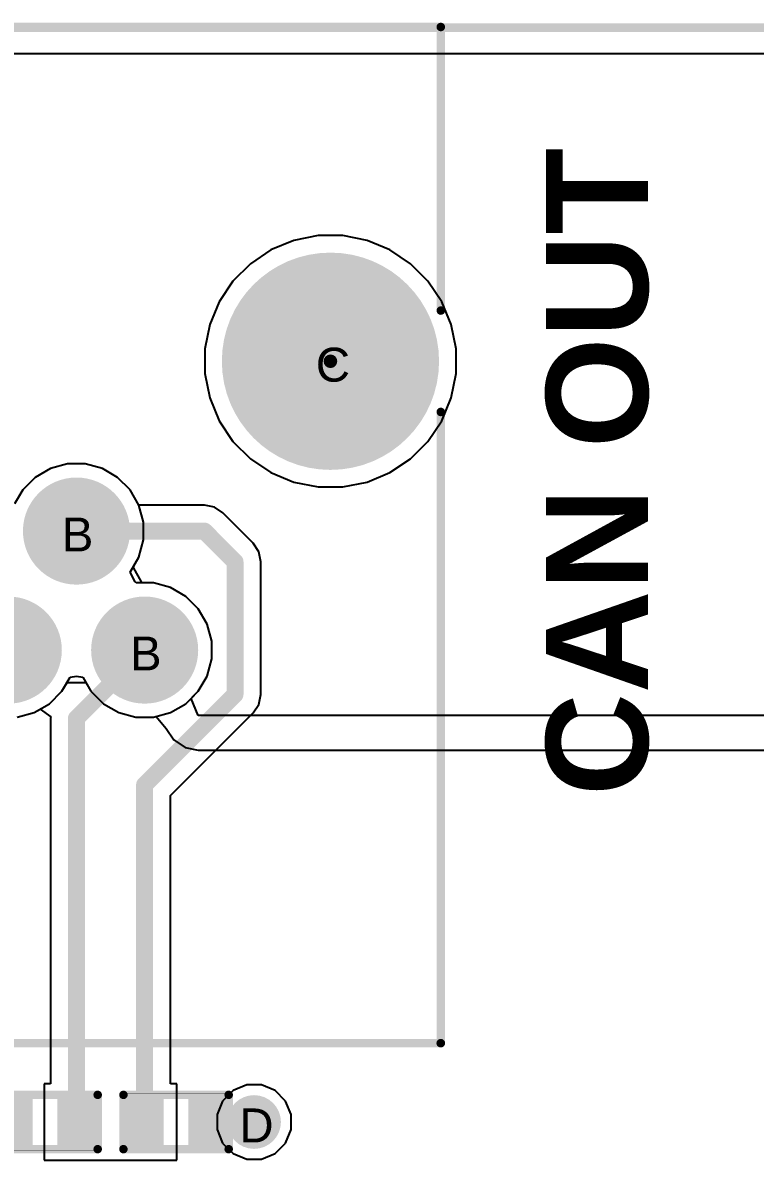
# Model space of a CAD drawing. Header units: inches. Extents: x 0 to 5032, y 0 to 5323.
# Drawn here: x 85.37 to 96.33, y 113.06 to 130.07 of the extents above; entities that cross this region are included whole.
import ezdxf

# ---------------------------------------------------------------- set-up
doc = ezdxf.new("R2010")
doc.units = ezdxf.units.IN
for name, color, linetype in [('Board Outline', 216, 'Continuous'), ('Bottom Layer', 5, 'Continuous'), ('Bottom Solder', 6, 'Continuous'), ('Drill Drawing', 1, 'Continuous'), ('Layer 1', 16, 'Continuous'), ('Layer 2', 76, 'Continuous'), ('Multi-Layer', 9, 'Continuous'), ('Pad Holes', 156, 'Continuous'), ('Top Layer', 1, 'Continuous'), ('Top Overlay', 2, 'Continuous'), ('Top Paste', 8, 'Continuous'), ('Top Solder', 216, 'Continuous'), ('Via Holes', 16, 'Continuous')]:
    doc.layers.add(name, color=color, linetype=linetype)
doc.styles.add('Arial', font='', dxfattribs={"height": 0.2})
doc.styles.add('Arial_Bold', font='', dxfattribs={"height": 0.2})
doc.styles.get('Arial').set_extended_font_data('Arial')
doc.styles.get('Arial_Bold').set_extended_font_data('Arial', bold=True)

# ---------------------------------------------------------------- blocks, each defined once
blk = doc.blocks.new('X12ADIWA3DY1027_156')
at = {"layer": 'Bottom Layer'}
h = blk.add_hatch(color=5, dxfattribs=at)
edge = h.paths.add_edge_path()
edge.add_arc((-3.57, 2.16), 0.75, 0, 360)
h = blk.add_hatch(color=5, dxfattribs=at)
edge = h.paths.add_edge_path()
edge.add_arc((-1.53, 2.16), 0.75, 0, 360)
h = blk.add_hatch(color=5, dxfattribs=at)
edge = h.paths.add_edge_path()
edge.add_arc((0.51, 2.16), 0.75, 0, 360)
h = blk.add_hatch(color=5, dxfattribs=at)
edge = h.paths.add_edge_path()
edge.add_arc((2.55, 2.16), 0.75, 0, 360)
h = blk.add_hatch(color=5, dxfattribs=at)
edge = h.paths.add_edge_path()
edge.add_arc((-2.55, 0.38), 0.75, 0, 360)
h = blk.add_hatch(color=5, dxfattribs=at)
edge = h.paths.add_edge_path()
edge.add_arc((-0.51, 0.38), 0.75, 0, 360)
h = blk.add_hatch(color=5, dxfattribs=at)
edge = h.paths.add_edge_path()
edge.add_arc((1.53, 0.38), 0.75, 0, 360)
h = blk.add_hatch(color=5, dxfattribs=at)
edge = h.paths.add_edge_path()
edge.add_arc((3.57, 0.38), 0.75, 0, 360)
at = {"layer": 'Bottom Solder'}
h = blk.add_hatch(color=6, dxfattribs=at)
edge = h.paths.add_edge_path()
edge.add_arc((-3.57, 2.16), 0.801, 0, 360)
h = blk.add_hatch(color=6, dxfattribs=at)
edge = h.paths.add_edge_path()
edge.add_arc((-1.53, 2.16), 0.801, 0, 360)
h = blk.add_hatch(color=6, dxfattribs=at)
edge = h.paths.add_edge_path()
edge.add_arc((0.51, 2.16), 0.801, 0, 360)
h = blk.add_hatch(color=6, dxfattribs=at)
edge = h.paths.add_edge_path()
edge.add_arc((2.55, 2.16), 0.801, 0, 360)
h = blk.add_hatch(color=6, dxfattribs=at)
edge = h.paths.add_edge_path()
edge.add_arc((-2.55, 0.38), 0.801, 0, 360)
h = blk.add_hatch(color=6, dxfattribs=at)
edge = h.paths.add_edge_path()
edge.add_arc((-0.51, 0.38), 0.801, 0, 360)
h = blk.add_hatch(color=6, dxfattribs=at)
edge = h.paths.add_edge_path()
edge.add_arc((1.53, 0.38), 0.801, 0, 360)
h = blk.add_hatch(color=6, dxfattribs=at)
edge = h.paths.add_edge_path()
edge.add_arc((3.57, 0.38), 0.801, 0, 360)
h = blk.add_hatch(color=6, dxfattribs=at)
edge = h.paths.add_edge_path()
edge.add_arc((-6.35, -2.16), 0.102, 0, 360)
h = blk.add_hatch(color=6, dxfattribs=at)
edge = h.paths.add_edge_path()
edge.add_arc((6.35, -2.16), 0.102, 0, 360)
at = {"layer": 'Layer 1'}
h = blk.add_hatch(color=16, dxfattribs=at)
edge = h.paths.add_edge_path()
edge.add_arc((-3.57, 2.16), 0.75, 0, 360)
h = blk.add_hatch(color=16, dxfattribs=at)
edge = h.paths.add_edge_path()
edge.add_arc((-1.53, 2.16), 0.75, 0, 360)
h = blk.add_hatch(color=16, dxfattribs=at)
edge = h.paths.add_edge_path()
edge.add_arc((0.51, 2.16), 0.75, 0, 360)
h = blk.add_hatch(color=16, dxfattribs=at)
edge = h.paths.add_edge_path()
edge.add_arc((2.55, 2.16), 0.75, 0, 360)
h = blk.add_hatch(color=16, dxfattribs=at)
edge = h.paths.add_edge_path()
edge.add_arc((-2.55, 0.38), 0.75, 0, 360)
h = blk.add_hatch(color=16, dxfattribs=at)
edge = h.paths.add_edge_path()
edge.add_arc((-0.51, 0.38), 0.75, 0, 360)
h = blk.add_hatch(color=16, dxfattribs=at)
edge = h.paths.add_edge_path()
edge.add_arc((1.53, 0.38), 0.75, 0, 360)
h = blk.add_hatch(color=16, dxfattribs=at)
edge = h.paths.add_edge_path()
edge.add_arc((3.57, 0.38), 0.75, 0, 360)
at = {"layer": 'Layer 2'}
h = blk.add_hatch(color=76, dxfattribs=at)
edge = h.paths.add_edge_path()
edge.add_arc((-3.57, 2.16), 0.75, 0, 360)
h = blk.add_hatch(color=76, dxfattribs=at)
edge = h.paths.add_edge_path()
edge.add_arc((-1.53, 2.16), 0.75, 0, 360)
h = blk.add_hatch(color=76, dxfattribs=at)
edge = h.paths.add_edge_path()
edge.add_arc((0.51, 2.16), 0.75, 0, 360)
h = blk.add_hatch(color=76, dxfattribs=at)
edge = h.paths.add_edge_path()
edge.add_arc((2.55, 2.16), 0.75, 0, 360)
h = blk.add_hatch(color=76, dxfattribs=at)
edge = h.paths.add_edge_path()
edge.add_arc((-2.55, 0.38), 0.75, 0, 360)
h = blk.add_hatch(color=76, dxfattribs=at)
edge = h.paths.add_edge_path()
edge.add_arc((-0.51, 0.38), 0.75, 0, 360)
h = blk.add_hatch(color=76, dxfattribs=at)
edge = h.paths.add_edge_path()
edge.add_arc((1.53, 0.38), 0.75, 0, 360)
h = blk.add_hatch(color=76, dxfattribs=at)
edge = h.paths.add_edge_path()
edge.add_arc((3.57, 0.38), 0.75, 0, 360)
at = {"layer": 'Multi-Layer'}
h = blk.add_hatch(color=9, dxfattribs=at)
edge = h.paths.add_edge_path()
edge.add_arc((-3.57, 2.16), 0.75, 0, 360)
h = blk.add_hatch(color=9, dxfattribs=at)
edge = h.paths.add_edge_path()
edge.add_arc((-1.53, 2.16), 0.75, 0, 360)
h = blk.add_hatch(color=9, dxfattribs=at)
edge = h.paths.add_edge_path()
edge.add_arc((0.51, 2.16), 0.75, 0, 360)
h = blk.add_hatch(color=9, dxfattribs=at)
edge = h.paths.add_edge_path()
edge.add_arc((2.55, 2.16), 0.75, 0, 360)
h = blk.add_hatch(color=9, dxfattribs=at)
edge = h.paths.add_edge_path()
edge.add_arc((-2.55, 0.38), 0.75, 0, 360)
h = blk.add_hatch(color=9, dxfattribs=at)
edge = h.paths.add_edge_path()
edge.add_arc((-0.51, 0.38), 0.75, 0, 360)
h = blk.add_hatch(color=9, dxfattribs=at)
edge = h.paths.add_edge_path()
edge.add_arc((1.53, 0.38), 0.75, 0, 360)
h = blk.add_hatch(color=9, dxfattribs=at)
edge = h.paths.add_edge_path()
edge.add_arc((3.57, 0.38), 0.75, 0, 360)
at = {"layer": 'Pad Holes'}
h = blk.add_hatch(color=7, dxfattribs=at)
edge = h.paths.add_edge_path()
edge.add_arc((-3.57, 2.16), 0.45, 0, 360)
h = blk.add_hatch(color=7, dxfattribs=at)
edge = h.paths.add_edge_path()
edge.add_arc((-1.53, 2.16), 0.45, 0, 360)
h = blk.add_hatch(color=7, dxfattribs=at)
edge = h.paths.add_edge_path()
edge.add_arc((0.51, 2.16), 0.45, 0, 360)
h = blk.add_hatch(color=7, dxfattribs=at)
edge = h.paths.add_edge_path()
edge.add_arc((2.55, 2.16), 0.45, 0, 360)
h = blk.add_hatch(color=7, dxfattribs=at)
edge = h.paths.add_edge_path()
edge.add_arc((-2.55, 0.38), 0.45, 0, 360)
h = blk.add_hatch(color=7, dxfattribs=at)
edge = h.paths.add_edge_path()
edge.add_arc((-0.51, 0.38), 0.45, 0, 360)
h = blk.add_hatch(color=7, dxfattribs=at)
edge = h.paths.add_edge_path()
edge.add_arc((1.53, 0.38), 0.45, 0, 360)
h = blk.add_hatch(color=7, dxfattribs=at)
edge = h.paths.add_edge_path()
edge.add_arc((3.57, 0.38), 0.45, 0, 360)
h = blk.add_hatch(color=7, dxfattribs=at)
edge = h.paths.add_edge_path()
edge.add_arc((-6.35, -2.16), 1.625, 0, 360)
h = blk.add_hatch(color=7, dxfattribs=at)
edge = h.paths.add_edge_path()
edge.add_arc((6.35, -2.16), 1.625, 0, 360)
at = {"layer": 'Top Layer'}
h = blk.add_hatch(color=1, dxfattribs=at)
edge = h.paths.add_edge_path()
edge.add_arc((-3.57, 2.16), 0.75, 0, 360)
h = blk.add_hatch(color=1, dxfattribs=at)
edge = h.paths.add_edge_path()
edge.add_arc((-1.53, 2.16), 0.75, 0, 360)
h = blk.add_hatch(color=1, dxfattribs=at)
edge = h.paths.add_edge_path()
edge.add_arc((0.51, 2.16), 0.75, 0, 360)
h = blk.add_hatch(color=1, dxfattribs=at)
edge = h.paths.add_edge_path()
edge.add_arc((2.55, 2.16), 0.75, 0, 360)
h = blk.add_hatch(color=1, dxfattribs=at)
edge = h.paths.add_edge_path()
edge.add_arc((-2.55, 0.38), 0.75, 0, 360)
h = blk.add_hatch(color=1, dxfattribs=at)
edge = h.paths.add_edge_path()
edge.add_arc((-0.51, 0.38), 0.75, 0, 360)
h = blk.add_hatch(color=1, dxfattribs=at)
edge = h.paths.add_edge_path()
edge.add_arc((1.53, 0.38), 0.75, 0, 360)
h = blk.add_hatch(color=1, dxfattribs=at)
edge = h.paths.add_edge_path()
edge.add_arc((3.57, 0.38), 0.75, 0, 360)
at = {"layer": 'Top Solder'}
h = blk.add_hatch(color=216, dxfattribs=at)
edge = h.paths.add_edge_path()
edge.add_arc((-3.57, 2.16), 0.801, 0, 360)
h = blk.add_hatch(color=216, dxfattribs=at)
edge = h.paths.add_edge_path()
edge.add_arc((-1.53, 2.16), 0.801, 0, 360)
h = blk.add_hatch(color=216, dxfattribs=at)
edge = h.paths.add_edge_path()
edge.add_arc((0.51, 2.16), 0.801, 0, 360)
h = blk.add_hatch(color=216, dxfattribs=at)
edge = h.paths.add_edge_path()
edge.add_arc((2.55, 2.16), 0.801, 0, 360)
h = blk.add_hatch(color=216, dxfattribs=at)
edge = h.paths.add_edge_path()
edge.add_arc((-2.55, 0.38), 0.801, 0, 360)
h = blk.add_hatch(color=216, dxfattribs=at)
edge = h.paths.add_edge_path()
edge.add_arc((-0.51, 0.38), 0.801, 0, 360)
h = blk.add_hatch(color=216, dxfattribs=at)
edge = h.paths.add_edge_path()
edge.add_arc((1.53, 0.38), 0.801, 0, 360)
h = blk.add_hatch(color=216, dxfattribs=at)
edge = h.paths.add_edge_path()
edge.add_arc((3.57, 0.38), 0.801, 0, 360)
h = blk.add_hatch(color=216, dxfattribs=at)
edge = h.paths.add_edge_path()
edge.add_arc((-6.35, -2.16), 0.102, 0, 360)
h = blk.add_hatch(color=216, dxfattribs=at)
edge = h.paths.add_edge_path()
edge.add_arc((6.35, -2.16), 0.102, 0, 360)
at = {"layer": 'Top Overlay'}
for points in [[(8, 8.04, 0.127, 0.127, 0), (-8, 8.04, 0.127, 0.127, 0)], [(-8.001, 8.04, 0.127, 0.127, 0), (-8.001, -1.402, 0.127, 0.127, 0)], [(8, 8.04, 0.127, 0.127, 0), (8, -1.4, 0.127, 0.127, 0)], [(-8.001, -2.918, 0.127, 0.127, 0), (-8.001, -7.16, 0.127, 0.127, 0)], [(8, -2.92, 0.127, 0.127, 0), (8, -7.16, 0.127, 0.127, 0)], [(8, -7.16, 0.127, 0.127, 0), (-8.001, -7.16, 0.127, 0.127, 0)]]:
    blk.add_lwpolyline(points, format="xyseb", dxfattribs=at)
for points in [[(-8.032, 8.04, 0.0635, 0.0635, 1), (-7.968, 8.04, 0.0635, 0.0635, 1)], [(-8.033, 8.04, 0.0635, 0.0635, 1), (-7.969, 8.04, 0.0635, 0.0635, 1)], [(7.968, 8.04, 0.0635, 0.0635, 1), (8.032, 8.04, 0.0635, 0.0635, 1)], [(7.968, 8.04, 0.0635, 0.0635, 1), (8.032, 8.04, 0.0635, 0.0635, 1)], [(-8.033, -1.402, 0.0635, 0.0635, 1), (-7.969, -1.402, 0.0635, 0.0635, 1)], [(7.968, -1.4, 0.0635, 0.0635, 1), (8.032, -1.4, 0.0635, 0.0635, 1)], [(-8.033, -2.918, 0.0635, 0.0635, 1), (-7.969, -2.918, 0.0635, 0.0635, 1)], [(7.968, -2.92, 0.0635, 0.0635, 1), (8.032, -2.92, 0.0635, 0.0635, 1)], [(-8.033, -7.16, 0.0635, 0.0635, 1), (-7.969, -7.16, 0.0635, 0.0635, 1)], [(-8.033, -7.16, 0.0635, 0.0635, 1), (-7.969, -7.16, 0.0635, 0.0635, 1)], [(7.968, -7.16, 0.0635, 0.0635, 1), (8.032, -7.16, 0.0635, 0.0635, 1)], [(7.968, -7.16, 0.0635, 0.0635, 1), (8.032, -7.16, 0.0635, 0.0635, 1)]]:
    blk.add_lwpolyline(points, format="xyseb", close=True, dxfattribs=at)
at = {"layer": 'Top Overlay', "style": 'Arial'}
blk.add_text('1', height=1, dxfattribs=at).set_placement((4.772, 0.276))
blk = doc.blocks.new('R___0402_171')
at = {"layer": 'Top Layer'}
for points in [[(-0.699, -0.318), (-0.699, 0.318), (-0.241, 0.318), (-0.241, -0.318)], [(0.241, -0.318), (0.241, 0.318), (0.699, 0.318), (0.699, -0.318)]]:
    blk.add_hatch(color=1, dxfattribs=at).paths.add_polyline_path(points)
at = {"layer": 'Top Paste'}
for points in [[(-0.699, -0.318), (-0.699, 0.318), (-0.241, 0.318), (-0.241, -0.318)], [(0.241, -0.318), (0.241, 0.318), (0.699, 0.318), (0.699, -0.318)]]:
    blk.add_hatch(color=8, dxfattribs=at).paths.add_polyline_path(points)
at = {"layer": 'Top Solder'}
for points in [[(-0.754, -0.373), (-0.754, 0.373), (-0.186, 0.373), (-0.186, -0.373)], [(0.186, -0.373), (0.186, 0.373), (0.754, 0.373), (0.754, -0.373)]]:
    blk.add_hatch(color=216, dxfattribs=at).paths.add_polyline_path(points)
at = {"layer": 'Top Overlay'}
for points in [[(0.787, 0.406, 0.127, 0.127, 0), (-0.787, 0.406, 0.127, 0.127, 0)], [(-0.787, 0.406, 0.127, 0.127, 0), (-0.787, -0.406, 0.127, 0.127, 0)], [(0.787, 0.406, 0.127, 0.127, 0), (0.787, -0.406, 0.127, 0.127, 0)], [(0.787, -0.406, 0.127, 0.127, 0), (-0.787, -0.406, 0.127, 0.127, 0)], [(0.813, -0.432, 0.00323, 0.00323, 0), (-0.813, -0.432, 0.00323, 0.00323, 0)]]:
    blk.add_lwpolyline(points, format="xyseb", dxfattribs=at)
for points in [[(-0.819, 0.406, 0.0635, 0.0635, 1), (-0.756, 0.406, 0.0635, 0.0635, 1)], [(-0.819, 0.406, 0.0635, 0.0635, 1), (-0.756, 0.406, 0.0635, 0.0635, 1)], [(0.756, 0.406, 0.0635, 0.0635, 1), (0.819, 0.406, 0.0635, 0.0635, 1)], [(0.756, 0.406, 0.0635, 0.0635, 1), (0.819, 0.406, 0.0635, 0.0635, 1)], [(-0.819, -0.406, 0.0635, 0.0635, 1), (-0.756, -0.406, 0.0635, 0.0635, 1)], [(-0.819, -0.406, 0.0635, 0.0635, 1), (-0.756, -0.406, 0.0635, 0.0635, 1)], [(-0.814, -0.432, 0.00161, 0.00161, 1), (-0.812, -0.432, 0.00161, 0.00161, 1)], [(0.756, -0.406, 0.0635, 0.0635, 1), (0.819, -0.406, 0.0635, 0.0635, 1)], [(0.756, -0.406, 0.0635, 0.0635, 1), (0.819, -0.406, 0.0635, 0.0635, 1)], [(0.812, -0.432, 0.00161, 0.00161, 1), (0.814, -0.432, 0.00161, 0.00161, 1)]]:
    blk.add_lwpolyline(points, format="xyseb", close=True, dxfattribs=at)
blk = doc.blocks.new('R___0402_172')
at = {"layer": 'Top Layer'}
for points in [[(-0.699, -0.318), (-0.699, 0.318), (-0.241, 0.318), (-0.241, -0.318)], [(0.241, -0.318), (0.241, 0.318), (0.699, 0.318), (0.699, -0.318)]]:
    blk.add_hatch(color=1, dxfattribs=at).paths.add_polyline_path(points)
at = {"layer": 'Top Paste'}
for points in [[(-0.699, -0.318), (-0.699, 0.318), (-0.241, 0.318), (-0.241, -0.318)], [(0.241, -0.318), (0.241, 0.318), (0.699, 0.318), (0.699, -0.318)]]:
    blk.add_hatch(color=8, dxfattribs=at).paths.add_polyline_path(points)
at = {"layer": 'Top Solder'}
for points in [[(-0.754, -0.373), (-0.754, 0.373), (-0.186, 0.373), (-0.186, -0.373)], [(0.186, -0.373), (0.186, 0.373), (0.754, 0.373), (0.754, -0.373)]]:
    blk.add_hatch(color=216, dxfattribs=at).paths.add_polyline_path(points)
at = {"layer": 'Top Overlay'}
for points in [[(-0.787, 0.406, 0.127, 0.127, 0), (0.787, 0.406, 0.127, 0.127, 0)], [(-0.787, -0.406, 0.127, 0.127, 0), (-0.787, 0.406, 0.127, 0.127, 0)], [(0.787, -0.406, 0.127, 0.127, 0), (0.787, 0.406, 0.127, 0.127, 0)], [(-0.787, -0.406, 0.127, 0.127, 0), (0.787, -0.406, 0.127, 0.127, 0)], [(-0.813, -0.432, 0.00323, 0.00323, 0), (0.813, -0.432, 0.00323, 0.00323, 0)]]:
    blk.add_lwpolyline(points, format="xyseb", dxfattribs=at)
for points in [[(-0.819, 0.406, 0.0635, 0.0635, 1), (-0.756, 0.406, 0.0635, 0.0635, 1)], [(-0.819, 0.406, 0.0635, 0.0635, 1), (-0.756, 0.406, 0.0635, 0.0635, 1)], [(0.756, 0.406, 0.0635, 0.0635, 1), (0.819, 0.406, 0.0635, 0.0635, 1)], [(0.756, 0.406, 0.0635, 0.0635, 1), (0.819, 0.406, 0.0635, 0.0635, 1)], [(-0.819, -0.406, 0.0635, 0.0635, 1), (-0.756, -0.406, 0.0635, 0.0635, 1)], [(-0.819, -0.406, 0.0635, 0.0635, 1), (-0.756, -0.406, 0.0635, 0.0635, 1)], [(-0.814, -0.432, 0.00161, 0.00161, 1), (-0.812, -0.432, 0.00161, 0.00161, 1)], [(0.756, -0.406, 0.0635, 0.0635, 1), (0.819, -0.406, 0.0635, 0.0635, 1)], [(0.756, -0.406, 0.0635, 0.0635, 1), (0.819, -0.406, 0.0635, 0.0635, 1)], [(0.812, -0.432, 0.00161, 0.00161, 1), (0.814, -0.432, 0.00161, 0.00161, 1)]]:
    blk.add_lwpolyline(points, format="xyseb", close=True, dxfattribs=at)

msp = doc.modelspace()

# ---------------------------------------------------------------- hatches: boundary and pattern name
at = {"layer": 'Bottom Layer'}
h = msp.add_hatch(color=5, dxfattribs=at)
edge = h.paths.add_edge_path()
edge.add_arc((88.832, 113.631), 0.3, 0, 360)
at = {"layer": 'Bottom Solder'}
h = msp.add_hatch(color=6, dxfattribs=at)
edge = h.paths.add_edge_path()
edge.add_arc((88.832, 113.631), 0.402, 0, 360)
at = {"layer": 'Layer 1'}
h = msp.add_hatch(color=16, dxfattribs=at)
edge = h.paths.add_edge_path()
edge.add_arc((88.832, 113.631), 0.3, 0, 360)
at = {"layer": 'Layer 2'}
h = msp.add_hatch(color=76, dxfattribs=at)
edge = h.paths.add_edge_path()
edge.add_arc((88.832, 113.631), 0.3, 0, 360)
at = {"layer": 'Top Layer'}
h = msp.add_hatch(color=1, dxfattribs=at)
edge = h.paths.add_edge_path()
edge.add_arc((88.832, 113.631), 0.3, 0, 360)
at = {"layer": 'Top Solder'}
h = msp.add_hatch(color=216, dxfattribs=at)
edge = h.paths.add_edge_path()
edge.add_arc((88.832, 113.631), 0.402, 0, 360)
at = {"layer": 'Via Holes'}
h = msp.add_hatch(color=7, dxfattribs=at)
edge = h.paths.add_edge_path()
edge.add_arc((88.832, 113.631), 0.15, 0, 360)

# ---------------------------------------------------------------- linework, layer by layer
at = {"layer": 'Board Outline'}
msp.add_lwpolyline([(0, 130, 0.127, 0.127, 0), (200, 130, 0.127, 0.127, 0)], format="xyseb", dxfattribs=at)
at = {"layer": 'Bottom Layer'}
for p, q in [((4.474, 129.612), (122.778, 129.612)), ((89.427, 126.817), (89.085, 126.675)), ((89.79, 126.889), (89.427, 126.817)), ((90.16, 126.889), (89.79, 126.889)), ((90.523, 126.817), (90.16, 126.889)), ((90.865, 126.675), (90.523, 126.817)), ((89.085, 126.675), (88.777, 126.469)), ((91.173, 126.469), (90.865, 126.675)), ((88.777, 126.469), (88.515, 126.208)), ((91.434, 126.208), (91.173, 126.469)), ((88.515, 126.208), (88.31, 125.9)), ((91.64, 125.9), (91.434, 126.208)), ((88.31, 125.9), (88.168, 125.558)), ((91.782, 125.558), (91.64, 125.9)), ((88.168, 125.558), (88.096, 125.195)), ((91.854, 125.195), (91.782, 125.558)), ((88.096, 125.195), (88.096, 124.825)), ((91.854, 124.825), (91.854, 125.195)), ((88.096, 124.825), (88.168, 124.462)), ((91.782, 124.462), (91.854, 124.825)), ((88.168, 124.462), (88.31, 124.12)), ((91.64, 124.12), (91.782, 124.462)), ((88.31, 124.12), (88.515, 123.812)), ((91.434, 123.812), (91.64, 124.12)), ((88.515, 123.812), (88.777, 123.55)), ((91.173, 123.55), (91.434, 123.812)), ((88.777, 123.55), (89.085, 123.345)), ((90.865, 123.345), (91.173, 123.55)), ((85.787, 123.405), (85.558, 123.273)), ((86.043, 123.474), (85.787, 123.405)), ((86.307, 123.474), (86.043, 123.474)), ((86.562, 123.405), (86.307, 123.474)), ((86.791, 123.273), (86.562, 123.405)), ((85.558, 123.273), (85.371, 123.086)), ((86.978, 123.086), (86.791, 123.273)), ((89.085, 123.345), (89.427, 123.203)), ((89.427, 123.203), (89.79, 123.131)), ((90.16, 123.131), (90.523, 123.203)), ((90.523, 123.203), (90.865, 123.345)), ((85.371, 123.086), (85.25, 122.875)), ((87.11, 122.857), (86.978, 123.086)), ((89.79, 123.131), (90.16, 123.131)), ((87.179, 122.602), (87.11, 122.857)), ((87.179, 122.338), (87.179, 122.602)), ((87.11, 122.082), (87.179, 122.338)), ((86.98, 121.856), (87.11, 122.082)), ((86.983, 121.845), (86.98, 121.856)), ((87.052, 121.713), (86.983, 121.845)), ((87.07, 121.694), (87.052, 121.713)), ((87.327, 121.694), (87.07, 121.694)), ((87.582, 121.625), (87.327, 121.694)), ((87.811, 121.493), (87.582, 121.625)), ((87.998, 121.306), (87.811, 121.493)), ((88.13, 121.077), (87.998, 121.306)), ((88.199, 120.822), (88.13, 121.077)), ((88.199, 120.558), (88.199, 120.822)), ((88.13, 120.302), (88.199, 120.558)), ((86.08, 120.284), (86.175, 120.298)), ((86.175, 120.298), (86.27, 120.284)), ((87.998, 120.073), (88.13, 120.302)), ((85.958, 120.073), (86.08, 120.284)), ((86.27, 120.284), (86.391, 120.073)), ((85.771, 119.886), (85.958, 120.073)), ((86.391, 120.073), (86.578, 119.886)), ((87.811, 119.886), (87.998, 120.073)), ((85.542, 119.754), (85.771, 119.886)), ((86.578, 119.886), (86.807, 119.754)), ((87.582, 119.754), (87.811, 119.886)), ((85.287, 119.686), (85.542, 119.754)), ((86.807, 119.754), (87.063, 119.686)), ((87.063, 119.686), (87.327, 119.686)), ((87.327, 119.686), (87.582, 119.754))]:
    msp.add_line(p, q, dxfattribs=at)
at = {"layer": 'Layer 1'}
for p, q in [((0.388, 129.612), (199.612, 129.612)), ((89.427, 126.817), (89.085, 126.675)), ((89.79, 126.889), (89.427, 126.817)), ((90.16, 126.889), (89.79, 126.889)), ((90.523, 126.817), (90.16, 126.889)), ((90.865, 126.675), (90.523, 126.817)), ((89.085, 126.675), (88.777, 126.469)), ((91.173, 126.469), (90.865, 126.675)), ((88.777, 126.469), (88.515, 126.208)), ((91.434, 126.208), (91.173, 126.469)), ((88.515, 126.208), (88.31, 125.9)), ((91.64, 125.9), (91.434, 126.208)), ((88.31, 125.9), (88.168, 125.558)), ((91.782, 125.558), (91.64, 125.9)), ((88.168, 125.558), (88.096, 125.195)), ((91.854, 125.195), (91.782, 125.558)), ((88.096, 125.195), (88.096, 124.825)), ((91.854, 124.825), (91.854, 125.195)), ((88.096, 124.825), (88.168, 124.462)), ((91.782, 124.462), (91.854, 124.825)), ((88.168, 124.462), (88.31, 124.12)), ((91.64, 124.12), (91.782, 124.462)), ((88.31, 124.12), (88.515, 123.812)), ((91.434, 123.812), (91.64, 124.12)), ((88.515, 123.812), (88.777, 123.55)), ((91.173, 123.55), (91.434, 123.812)), ((88.777, 123.55), (89.085, 123.345)), ((90.865, 123.345), (91.173, 123.55)), ((85.787, 123.405), (85.558, 123.273)), ((86.043, 123.474), (85.787, 123.405)), ((86.307, 123.474), (86.043, 123.474)), ((86.562, 123.405), (86.307, 123.474)), ((86.791, 123.273), (86.562, 123.405)), ((85.558, 123.273), (85.371, 123.086)), ((86.978, 123.086), (86.791, 123.273)), ((89.085, 123.345), (89.427, 123.203)), ((89.427, 123.203), (89.79, 123.131)), ((90.16, 123.131), (90.523, 123.203)), ((90.523, 123.203), (90.865, 123.345)), ((85.371, 123.086), (85.295, 122.953)), ((87.11, 122.857), (86.978, 123.086)), ((89.79, 123.131), (90.16, 123.131)), ((87.179, 122.602), (87.11, 122.857)), ((87.179, 122.338), (87.179, 122.602)), ((87.11, 122.082), (87.179, 122.338)), ((87.026, 121.935), (87.11, 122.082)), ((87.027, 121.925), (87.026, 121.935)), ((87.147, 121.71), (87.027, 121.925)), ((87.166, 121.694), (87.147, 121.71)), ((87.327, 121.694), (87.166, 121.694)), ((87.582, 121.625), (87.327, 121.694)), ((87.811, 121.493), (87.582, 121.625)), ((87.998, 121.306), (87.811, 121.493)), ((88.13, 121.077), (87.998, 121.306)), ((88.199, 120.822), (88.13, 121.077)), ((88.199, 120.558), (88.199, 120.822)), ((88.13, 120.302), (88.199, 120.558)), ((87.998, 120.073), (88.13, 120.302)), ((85.958, 120.073), (86.035, 120.207)), ((86.035, 120.207), (86.315, 120.207)), ((86.315, 120.207), (86.391, 120.073)), ((85.771, 119.886), (85.958, 120.073)), ((86.391, 120.073), (86.578, 119.886)), ((87.892, 119.967), (87.998, 120.073)), ((87.997, 119.713), (87.892, 119.967)), ((85.542, 119.754), (85.771, 119.886)), ((86.578, 119.886), (86.807, 119.754)), ((85.287, 119.686), (85.542, 119.754)), ((86.807, 119.754), (87.063, 119.686)), ((87.063, 119.686), (87.327, 119.686)), ((87.327, 119.686), (87.369, 119.697)), ((87.369, 119.697), (87.519, 119.515)), ((101.685, 119.713), (87.997, 119.713)), ((87.519, 119.515), (87.631, 119.347)), ((87.631, 119.347), (87.799, 119.234)), ((87.799, 119.234), (87.997, 119.195)), ((87.997, 119.195), (101.685, 119.195))]:
    msp.add_line(p, q, dxfattribs=at)
at = {"layer": 'Layer 2'}
for p, q in [((5.913, 129.612), (122.778, 129.612)), ((89.427, 126.817), (89.085, 126.675)), ((89.79, 126.889), (89.427, 126.817)), ((90.16, 126.889), (89.79, 126.889)), ((90.523, 126.817), (90.16, 126.889)), ((90.865, 126.675), (90.523, 126.817)), ((89.085, 126.675), (88.777, 126.469)), ((91.173, 126.469), (90.865, 126.675)), ((88.777, 126.469), (88.515, 126.208)), ((91.434, 126.208), (91.173, 126.469)), ((88.515, 126.208), (88.31, 125.9)), ((91.64, 125.9), (91.434, 126.208)), ((88.31, 125.9), (88.168, 125.558)), ((91.782, 125.558), (91.64, 125.9)), ((88.168, 125.558), (88.096, 125.195)), ((91.854, 125.195), (91.782, 125.558)), ((88.096, 125.195), (88.096, 124.825)), ((91.854, 124.825), (91.854, 125.195)), ((88.096, 124.825), (88.168, 124.462)), ((91.782, 124.462), (91.854, 124.825)), ((88.168, 124.462), (88.31, 124.12)), ((91.64, 124.12), (91.782, 124.462)), ((88.31, 124.12), (88.515, 123.812)), ((91.434, 123.812), (91.64, 124.12)), ((88.515, 123.812), (88.777, 123.55)), ((91.173, 123.55), (91.434, 123.812)), ((88.777, 123.55), (89.085, 123.345)), ((90.865, 123.345), (91.173, 123.55)), ((85.787, 123.405), (85.558, 123.273)), ((86.043, 123.474), (85.787, 123.405)), ((86.307, 123.474), (86.043, 123.474)), ((86.562, 123.405), (86.307, 123.474)), ((86.791, 123.273), (86.562, 123.405)), ((85.558, 123.273), (85.371, 123.086)), ((86.978, 123.086), (86.791, 123.273)), ((89.085, 123.345), (89.427, 123.203)), ((89.427, 123.203), (89.79, 123.131)), ((90.16, 123.131), (90.523, 123.203)), ((90.523, 123.203), (90.865, 123.345)), ((85.371, 123.086), (85.295, 122.953)), ((87.11, 122.857), (86.978, 123.086)), ((89.79, 123.131), (90.16, 123.131)), ((87.179, 122.602), (87.11, 122.857)), ((87.179, 122.338), (87.179, 122.602)), ((87.11, 122.082), (87.179, 122.338)), ((87.026, 121.935), (87.11, 122.082)), ((87.027, 121.925), (87.026, 121.935)), ((87.147, 121.71), (87.027, 121.925)), ((87.166, 121.694), (87.147, 121.71)), ((87.327, 121.694), (87.166, 121.694)), ((87.582, 121.625), (87.327, 121.694)), ((87.811, 121.493), (87.582, 121.625)), ((87.998, 121.306), (87.811, 121.493)), ((88.13, 121.077), (87.998, 121.306)), ((88.199, 120.822), (88.13, 121.077)), ((88.199, 120.558), (88.199, 120.822)), ((88.13, 120.302), (88.199, 120.558)), ((87.998, 120.073), (88.13, 120.302)), ((85.958, 120.073), (86.035, 120.207)), ((86.035, 120.207), (86.315, 120.207)), ((86.315, 120.207), (86.391, 120.073)), ((85.771, 119.886), (85.958, 120.073)), ((86.391, 120.073), (86.578, 119.886)), ((87.811, 119.886), (87.998, 120.073)), ((85.542, 119.754), (85.771, 119.886)), ((86.578, 119.886), (86.807, 119.754)), ((87.582, 119.754), (87.811, 119.886)), ((85.287, 119.686), (85.542, 119.754)), ((86.807, 119.754), (87.063, 119.686)), ((87.063, 119.686), (87.327, 119.686)), ((87.327, 119.686), (87.582, 119.754)), ((88.722, 114.185), (88.518, 114.1)), ((88.942, 114.185), (88.722, 114.185)), ((89.146, 114.1), (88.942, 114.185)), ((88.518, 114.1), (88.362, 113.944)), ((89.302, 113.944), (89.146, 114.1)), ((88.362, 113.944), (88.278, 113.741)), ((89.386, 113.741), (89.302, 113.944)), ((88.278, 113.741), (88.278, 113.52)), ((89.386, 113.52), (89.386, 113.741)), ((88.278, 113.52), (88.362, 113.317)), ((89.302, 113.317), (89.386, 113.52)), ((88.362, 113.317), (88.518, 113.161)), ((89.146, 113.161), (89.302, 113.317)), ((88.518, 113.161), (88.722, 113.077)), ((88.942, 113.077), (89.146, 113.161)), ((88.722, 113.077), (88.942, 113.077))]:
    msp.add_line(p, q, dxfattribs=at)
at = {"layer": 'Top Layer'}
for p, q in [((5.765, 129.612), (122.77, 129.612)), ((89.427, 126.817), (89.085, 126.675)), ((89.79, 126.889), (89.427, 126.817)), ((90.16, 126.889), (89.79, 126.889)), ((90.523, 126.817), (90.16, 126.889)), ((90.865, 126.675), (90.523, 126.817)), ((89.085, 126.675), (88.777, 126.469)), ((91.173, 126.469), (90.865, 126.675)), ((88.777, 126.469), (88.515, 126.208)), ((91.434, 126.208), (91.173, 126.469)), ((88.515, 126.208), (88.31, 125.9)), ((91.64, 125.9), (91.434, 126.208)), ((88.31, 125.9), (88.168, 125.558)), ((91.782, 125.558), (91.64, 125.9)), ((88.168, 125.558), (88.096, 125.195)), ((91.854, 125.195), (91.782, 125.558)), ((88.096, 125.195), (88.096, 124.825)), ((91.854, 124.825), (91.854, 125.195)), ((88.096, 124.825), (88.168, 124.462)), ((91.782, 124.462), (91.854, 124.825)), ((88.168, 124.462), (88.31, 124.12)), ((91.64, 124.12), (91.782, 124.462)), ((88.31, 124.12), (88.515, 123.812)), ((91.434, 123.812), (91.64, 124.12)), ((88.515, 123.812), (88.777, 123.55)), ((91.173, 123.55), (91.434, 123.812)), ((88.777, 123.55), (89.085, 123.345)), ((90.865, 123.345), (91.173, 123.55)), ((85.787, 123.405), (85.558, 123.273)), ((86.043, 123.474), (85.787, 123.405)), ((86.307, 123.474), (86.043, 123.474)), ((86.562, 123.405), (86.307, 123.474)), ((86.791, 123.273), (86.562, 123.405)), ((85.558, 123.273), (85.371, 123.086)), ((86.978, 123.086), (86.791, 123.273)), ((89.085, 123.345), (89.427, 123.203)), ((89.427, 123.203), (89.79, 123.131)), ((90.16, 123.131), (90.523, 123.203)), ((90.523, 123.203), (90.865, 123.345)), ((85.371, 123.086), (85.25, 122.875)), ((87.11, 122.858), (86.978, 123.086)), ((89.79, 123.131), (90.16, 123.131)), ((88.089, 122.858), (87.11, 122.858)), ((88.238, 122.829), (88.089, 122.858)), ((88.364, 122.744), (88.238, 122.829)), ((88.821, 122.287), (88.364, 122.744)), ((88.905, 122.161), (88.821, 122.287)), ((88.935, 122.012), (88.905, 122.161)), ((88.935, 120.025), (88.935, 122.012)), ((88.905, 119.877), (88.935, 120.025)), ((85.542, 119.754), (85.632, 119.806)), ((85.632, 119.806), (85.791, 119.692)), ((88.821, 119.751), (88.905, 119.877)), ((85.287, 119.686), (85.542, 119.754)), ((85.791, 119.692), (85.786, 119.67)), ((85.786, 119.67), (85.786, 114.202)), ((87.583, 118.513), (88.821, 119.751)), ((87.583, 114.202), (87.583, 118.513)), ((85.786, 114.202), (85.692, 114.202)), ((85.692, 114.202), (85.692, 113.059)), ((87.677, 114.202), (87.583, 114.202)), ((87.677, 113.059), (87.677, 114.202)), ((85.692, 113.059), (86.657, 113.059)), ((86.657, 113.059), (86.657, 113.059)), ((86.657, 113.059), (86.712, 113.059)), ((86.712, 113.059), (86.712, 113.059)), ((86.712, 113.059), (87.677, 113.059))]:
    msp.add_line(p, q, dxfattribs=at)
for points in [[(86.175, 122.47, 0.254, 0.254, 0), (88.089, 122.47, 0.254, 0.254, 0)], [(88.089, 122.47, 0.254, 0.254, 0), (88.547, 122.012, 0.254, 0.254, 0)], [(88.547, 120.025, 0.254, 0.254, 0), (88.547, 122.012, 0.254, 0.254, 0)], [(86.175, 119.67, 0.254, 0.254, 0), (87.195, 120.69, 0.254, 0.254, 0)], [(87.195, 118.674, 0.254, 0.254, 0), (88.547, 120.025, 0.254, 0.254, 0)], [(86.175, 113.631, 0.254, 0.254, 0), (86.175, 119.67, 0.254, 0.254, 0)], [(87.195, 113.631, 0.254, 0.254, 0), (87.195, 118.674, 0.254, 0.254, 0)]]:
    msp.add_lwpolyline(points, format="xyseb", dxfattribs=at)
for points in [[(86.111, 122.47, 0.127, 0.127, 1), (86.238, 122.47, 0.127, 0.127, 1)], [(88.025, 122.47, 0.127, 0.127, 1), (88.152, 122.47, 0.127, 0.127, 1)], [(88.025, 122.47, 0.127, 0.127, 1), (88.152, 122.47, 0.127, 0.127, 1)], [(88.483, 122.012, 0.127, 0.127, 1), (88.61, 122.012, 0.127, 0.127, 1)], [(88.483, 122.012, 0.127, 0.127, 1), (88.61, 122.012, 0.127, 0.127, 1)], [(87.131, 120.69, 0.127, 0.127, 1), (87.258, 120.69, 0.127, 0.127, 1)], [(88.483, 120.025, 0.127, 0.127, 1), (88.61, 120.025, 0.127, 0.127, 1)], [(88.483, 120.025, 0.127, 0.127, 1), (88.61, 120.025, 0.127, 0.127, 1)], [(86.111, 119.67, 0.127, 0.127, 1), (86.238, 119.67, 0.127, 0.127, 1)], [(86.111, 119.67, 0.127, 0.127, 1), (86.238, 119.67, 0.127, 0.127, 1)], [(87.131, 118.674, 0.127, 0.127, 1), (87.258, 118.674, 0.127, 0.127, 1)], [(87.131, 118.674, 0.127, 0.127, 1), (87.258, 118.674, 0.127, 0.127, 1)], [(86.111, 113.631, 0.127, 0.127, 1), (86.238, 113.631, 0.127, 0.127, 1)], [(87.131, 113.631, 0.127, 0.127, 1), (87.258, 113.631, 0.127, 0.127, 1)]]:
    msp.add_lwpolyline(points, format="xyseb", close=True, dxfattribs=at)

# ---------------------------------------------------------------- block references
at = {"rotation": 180}
for name, p in [('X12ADIWA3DY1027_156', (83.625, 122.85)), ('R___0402_171', (87.665, 113.631))]:
    msp.add_blockref(name, p, dxfattribs=at)
msp.add_blockref('R___0402_172', (85.705, 113.631))

# ---------------------------------------------------------------- texts
at = {"layer": 'Drill Drawing', "style": 'Arial'}
for s, p in [('C', (89.755, 124.705)), ('B', (85.955, 122.165)), ('B', (86.975, 120.385)), ('D', (88.612, 113.326))]:
    msp.add_text(s, height=0.508, dxfattribs=at).set_placement(p)
at = {"layer": 'Top Overlay', "style": 'Arial_Bold'}
msp.add_text('CAN OUT', height=1.524, rotation=90, dxfattribs=at).set_placement((94.725, 118.507))

doc.saveas('drawing.dxf')
